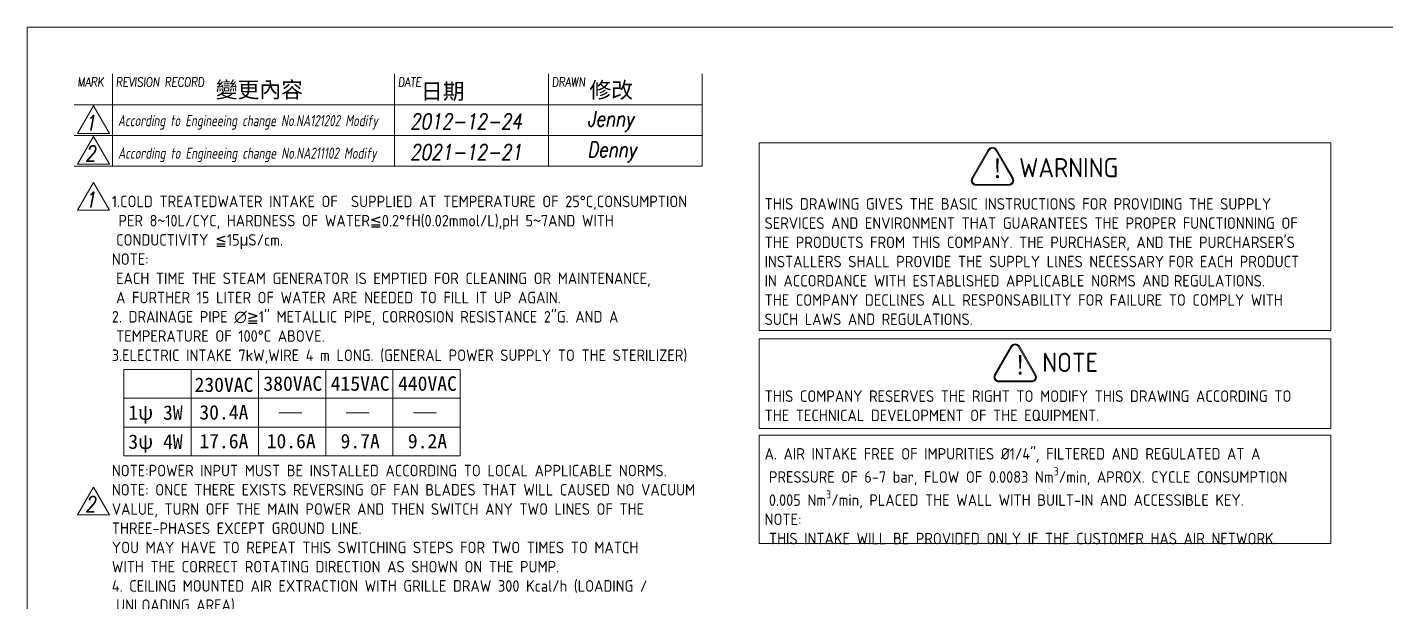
# Model space of a CAD drawing. Header units: millimetres. Extents: x -459980 to -448260, y -22120 to -13880.
# Drawn here: x -459980 to -452915, y -16870 to -13880 of the extents above; entities that cross this region are included whole.
import ezdxf

# ---------------------------------------------------------------- set-up
doc = ezdxf.new("R2010")
doc.units = ezdxf.units.MM
doc.layers.get('0').update_dxf_attribs({"lineweight": 25})
for name, color, linetype, lineweight in [('D', 3, 'Continuous', 13), ('F', 7, 'Continuous', 15), ('T', 4, 'Continuous', 15)]:
    doc.layers.add(name, color=color, linetype=linetype, lineweight=lineweight)
doc.styles.get("Standard").update_dxf_attribs({"font": 'KAIU.TTF'})
doc.styles.add('STU25', font='isocp2.shx')
doc.styles.add('Text', font='romans.shx', dxfattribs={"width": 0.8, "oblique": 10})

# ---------------------------------------------------------------- blocks, each defined once
blk = doc.blocks.new('521245')
at = {"layer": 'D'}
h = blk.add_hatch(color=11, dxfattribs=at)
edge = h.paths.add_edge_path()
edge.add_line((-242346.7, -14322.6), (-242432.1, -14470.5))
edge.add_arc((-242410.4, -14483), 25, 150, 270)
edge.add_line((-242410.4, -14508), (-242239.7, -14508))
edge.add_arc((-242239.7, -14483), 25, 270, 390)
edge.add_line((-242218.1, -14470.5), (-242303.4, -14322.6))
edge.add_arc((-242325.1, -14335.1), 25, 30, 150)
edge = h.paths.add_edge_path(flags=16)
edge.add_arc((-242325.1, -14335.1), 20, 30, 150)
edge.add_line((-242342.4, -14325.1), (-242427.7, -14473))
edge.add_arc((-242410.4, -14483), 20, 150, 270)
edge.add_line((-242410.4, -14503), (-242239.7, -14503))
edge.add_arc((-242239.7, -14483), 20, 270, 390)
edge.add_line((-242222.4, -14473), (-242307.7, -14325.1))
at = {"layer": 'D', "color": 11}
for p, q in [((-242346.7, -14322.6), (-242432.1, -14470.5)), ((-242342.4, -14325.1), (-242427.7, -14473)), ((-242307.7, -14325.1), (-242222.4, -14473)), ((-242303.4, -14322.6), (-242218.1, -14470.5)), ((-242410.4, -14503), (-242239.7, -14503)), ((-242410.4, -14508), (-242239.7, -14508))]:
    blk.add_line(p, q, dxfattribs=at)
for centre, radius, start, end in [((-242325.1, -14335.1), 25, 30, 150), ((-242325.1, -14335.1), 20, 30, 150), ((-242410.4, -14483), 25, 150, 270), ((-242410.4, -14483), 20, 150, 270), ((-242239.7, -14483), 25, 270, 30), ((-242239.7, -14483), 20, 270, 30)]:
    blk.add_arc(centre, radius, start, end, dxfattribs=at)
at = {"layer": 'D', "color": 11, "insert": (-242333.4, -14369.8), "char_height": 100, "attachment_point": 1, "style": 'STU25'}
blk.add_mtext('{\\f標楷體|b0|i0|c136|p65;!}', dxfattribs=at)
blk = doc.blocks.new('541')
at = {"layer": 'D'}
h = blk.add_hatch(color=11, dxfattribs=at)
edge = h.paths.add_edge_path()
edge.add_line((-239711.4, -15363.8), (-239796.8, -15511.7))
edge.add_arc((-239775.1, -15524.2), 25, 150, 270)
edge.add_line((-239775.1, -15549.2), (-239604.4, -15549.2))
edge.add_arc((-239604.4, -15524.2), 25, 270, 390)
edge.add_line((-239582.8, -15511.7), (-239668.1, -15363.8))
edge.add_arc((-239689.8, -15376.3), 25, 30, 150)
edge = h.paths.add_edge_path(flags=16)
edge.add_arc((-239689.8, -15376.3), 20, 30, 150)
edge.add_line((-239707.1, -15366.3), (-239792.5, -15514.2))
edge.add_arc((-239775.1, -15524.2), 20, 150, 270)
edge.add_line((-239775.1, -15544.2), (-239604.4, -15544.2))
edge.add_arc((-239604.4, -15524.2), 20, 270, 390)
edge.add_line((-239587.1, -15514.2), (-239672.5, -15366.3))
at = {"layer": 'D', "color": 11}
for p, q in [((-239711.4, -15363.8), (-239796.8, -15511.7)), ((-239707.1, -15366.3), (-239792.5, -15514.2)), ((-239672.5, -15366.3), (-239587.1, -15514.2)), ((-239668.1, -15363.8), (-239582.8, -15511.7)), ((-239775.1, -15544.2), (-239604.4, -15544.2)), ((-239775.1, -15549.2), (-239604.4, -15549.2))]:
    blk.add_line(p, q, dxfattribs=at)
for centre, radius, start, end in [((-239689.8, -15376.3), 25, 30, 150), ((-239689.8, -15376.3), 20, 30, 150), ((-239775.1, -15524.2), 25, 150, 270), ((-239775.1, -15524.2), 20, 150, 270), ((-239604.4, -15524.2), 25, 270, 30), ((-239604.4, -15524.2), 20, 270, 30)]:
    blk.add_arc(centre, radius, start, end, dxfattribs=at)
at = {"layer": 'D', "color": 11, "insert": (-239698.1, -15411.1), "char_height": 100, "attachment_point": 1, "style": 'STU25'}
blk.add_mtext('{\\f標楷體|b0|i0|c136|p65;!}', dxfattribs=at)

msp = doc.modelspace()

# ---------------------------------------------------------------- linework, layer by layer
at = {"layer": 'D'}
for p, q in [((-459477.78, -15661.406), (-459477.78, -16111.406)), ((-459477.78, -15661.406), (-457727.78, -15661.406)), ((-459127.78, -15661.406), (-459127.78, -16111.406)), ((-458777.78, -15661.406), (-458777.78, -16111.406)), ((-458427.78, -15661.406), (-458427.78, -16111.406)), ((-458077.78, -15661.406), (-458077.78, -16111.406)), ((-457727.78, -15661.406), (-457727.78, -16111.406)), ((-459477.78, -15811.406), (-457727.78, -15811.406)), ((-459477.78, -15961.406), (-457727.78, -15961.406)), ((-459477.78, -16111.406), (-457727.78, -16111.406))]:
    msp.add_line(p, q, dxfattribs=at)
at = {"layer": 'D', "color": 11}
for p, q in [((-458671.505, -15886.406), (-458551.823, -15886.406)), ((-458321.505, -15886.406), (-458201.823, -15886.406)), ((-457971.505, -15886.406), (-457851.823, -15886.406))]:
    msp.add_line(p, q, dxfattribs=at)
for points in [[(-456173.388, -14481.518), (-453200.83, -14481.518), (-453200.83, -15458.996), (-456173.388, -15458.996)], [(-456173.388, -15502.074), (-453200.83, -15502.074), (-453200.83, -15968.158), (-456173.388, -15968.158)], [(-456173.388, -16003.327), (-453200.83, -16003.327), (-453200.83, -16567.71), (-456173.388, -16567.71)]]:
    msp.add_lwpolyline(points, close=True, dxfattribs=at)
at = {"layer": 'F', "color": 7}
for p, q in [((-459536.288, -14124.046), (-459536.288, -14604.046)), ((-458069.488, -14604.046), (-458069.488, -14124.046)), ((-457269.488, -14604.046), (-457269.488, -14124.046)), ((-456469.488, -14604.046), (-456469.488, -14124.046)), ((-456469.488, -14284.046), (-459736.288, -14284.046)), ((-459736.288, -14444.046), (-456469.488, -14444.046)), ((-459736.288, -14604.046), (-456469.488, -14604.046))]:
    msp.add_line(p, q, dxfattribs=at)
at = {"layer": 'F'}
msp.add_line((-456469.488, -14124.046), (-456469.488, -14444.046), dxfattribs=at)
at = {"layer": 'F', "color": 6}
msp.add_lwpolyline([(-459979.862, -13880.472), (-459979.862, -22120.472), (-448259.862, -22120.472), (-448259.862, -13880.472)], close=True, dxfattribs=at)
msp.add_lwpolyline([(-459979.862, -13880.472), (-459979.862, -22120.472), (-448259.862, -22120.472), (-448259.862, -13880.472)], close=True, dxfattribs=at)
at = {"layer": 'F', "color": 7}
for points in [[(-459634.762, -14289.086), (-459717.865, -14433.024), (-459551.66, -14433.024)], [(-459634.762, -14449.086), (-459717.865, -14593.024), (-459551.66, -14593.024)], [(-459634.762, -14688.793), (-459717.865, -14832.732), (-459551.66, -14832.732)], [(-459634.762, -16273.163), (-459717.865, -16417.101), (-459551.66, -16417.101)]]:
    msp.add_lwpolyline(points, close=True, dxfattribs=at)

# ---------------------------------------------------------------- block references
at = {"layer": 'D'}
for name, p in [('521245', (-212635.568, -195.413)), ('541', (-215152.58, -177.118))]:
    msp.add_blockref(name, p, dxfattribs=at)

# ---------------------------------------------------------------- texts
at = {"lineweight": -3}
for s, p in [('變更內容', (-458999.102, -14247.41)), ('日期', (-457932.292, -14255.321)), ('修改', (-457056.311, -14248.993))]:
    msp.add_text(s, height=83.0297, dxfattribs=at).set_placement(p)
at = {"layer": 'D', "color": 11, "attachment_point": 1, "style": 'STU25'}
for s, insert, char_height in [('WARNING', (-454821.915, -14561.35), 100), ('{\\A1;}\\P{\\A1;}\\P{\\A1;1.COLD TREATEDWATER INTAKE OF  SUPPLIED AT TEMPERATURE OF 25°C,CONSUMPTION}\\P{\\A1; PER 8}{\\A1;\\f標楷體|b0|i0|c136|p65;~}{\\A1;\\Fisocp2.shx;10L/CYC, HARDNESS OF WATER}{\\A1;\\f新細明體|b0|i0|c136|p16;≦}{\\A1;\\Fisocp2.shx;0.2°fH(0.02mmol/L),pH 5}{\\A1;\\f標楷體|b0|i0|c136|p65;~}{\\A1;\\Fisocp2.shx;7AND WITH }\\P{\\A1;\\F???; }{\\A1;\\Fisocp2.shx;CONDUCTIVITY }{\\A1;\\f新細明體|b0|i0|c136|p16;≦}{\\A1;\\Fisocp2.shx;15}{\\A1;\\f新細明體|b0|i0|c136|p16;μ}{\\A1;\\Fisocp2.shx;S/cm.}\\P{\\A1;\\Fisocp2.shx;NOTE:}\\P{\\A1;\\F????; }{\\A1;\\Fisocp2.shx;EACH TIME THE STEAM GENERATOR IS EMPTIED FOR CLEANING OR MAINTENANCE, }\\P{\\A1;\\F????; }{\\A1;\\Fisocp2.shx;A FURTHER 15 LITER OF WATER ARE NEEDED TO FILL IT UP AGAIN.}\\P{\\A1;\\Fisocp2.shx;2. DRAINAGE PIPE ∅}{\\A1;\\f新細明體|b0|i0|c136|p16;≧}{\\A1;\\Fisocp2.shx;1" METALLIC PIPE, CORROSION RESISTANCE 2"G. AND A }\\P{\\A1;\\F???; }{\\A1;\\Fisocp2.shx;TEMPERATURE OF 100°C ABOVE.}\\P{\\A1;\\Fisocp2.shx;3.ELECTRIC INTAKE 7kW,WIRE 4 m LONG. (GENERAL POWER SUPPLY TO THE STERILIZER)}\\P{\\A1;\\Fisocp2.shx;}\\P{\\A1;\\Fisocp2.shx;}\\P{\\A1;\\Fisocp2.shx;}\\P{\\A1;\\Fisocp2.shx;}\\P{\\A1;\\Fisocp2.shx;}\\P{\\A1;\\Fisocp2.shx;NOTE:POWER INPUT MUST BE INSTALLED ACCORDING TO LOCAL APPLICABLE NORMS.}\\P{\\A1;NOTE: ONCE THERE EXISTS REVERSING OF FAN BLADES THAT WILL CAUSED NO VACUUM }\\P{\\A1;VALUE, TURN OFF THE MAIN POWER AND THEN SWITCH ANY TWO LINES OF THE }\\P{\\A1;THREE-PHASES EXCEPT GROUND LINE. }\\P{\\A1;YOU MAY HAVE TO REPEAT THIS SWITCHING STEPS FOR TWO TIMES TO MATCH }\\P{\\A1;WITH THE CORRECT ROTATING DIRECTION AS SHOWN ON THE PUMP. }\\P{\\A1;\\Fisocp2.shx;4. CEILING MOUNTED AIR EXTRACTION WITH GRILLE DRAW 300 Kcal/h (LOADING / }\\P{\\A1;\\F???; }{\\A1;\\Fisocp2.shx;UNLOADING AREA).}\\P{\\A1;\\Fisocp2.shx;5.DRAINAGE PIPE AND EXHAUST}{\\A1;\\F????; }{\\A1;\\Fisocp2.shx;CONNECTING PIPE MUST KEEP THE STRAIGHT,}\\P{\\A1;\\F????; }{\\A1;\\Fisocp2.shx;SHALL NOTBE BENT.}\\P{\\A1;\\Fisocp2.shx;}\\P{\\A1;\\Fisocp2.shx;B. THE EQUIPMENT SHALL BE ADJUST TO A ANGLE OF 1°-2° WITH REAR SITE }\\P{\\A1;\\F???; }{\\A1;\\Fisocp2.shx;HIGHER THAN FRONT SITE FOR THE PROPER OPERATION OF DRY AND DRAINAGE.}\\P{\\A1;\\Fisocp2.shx;}\\P{\\A1;\\Fisocp2.shx;IMPORTANT}{\\A1;\\f標楷體|b0|i0|c136|p65;：}{\\A1;\\Fisocp2.shx;ENVIRONMENT CONDITIONS IN THE STERILE AREA:}\\P{\\A1;\\Fisocp2.shx;-THE STERILE AREA TEMPERATURE MUST BE }{\\A1;\\f標楷體|b0|i0|c136|p65;≦}{\\A1;\\Fisocp2.shx; 40°C ;HUMIDITY }{\\A1;\\f標楷體|b0|i0|c136|p65;≦}{\\A1;\\Fisocp2.shx; 85%RH}\\P{\\A1;\\Fisocp2.shx;-TO KEEP THESE CONDITIONS IN THE STERILE AREA AND DEPENDING ON THE Kcal. }\\P{\\A1;\\F???; }{\\A1;\\Fisocp2.shx;LOST BY THE EQUIPMENT INDICATED IN THE ITEMS 4 , WE SUGGEST THAT THE }\\P{\\A1;\\F???; }{\\A1;\\Fisocp2.shx;EXTRACTOR AND THE DIAMETER OF THE EXTRACTION TUBE ARE CALCULATED }\\P{\\A1;\\F???; }{\\A1;\\Fisocp2.shx;AND MADE BY A SPECIALIZED COMPANY.}\\P{\\A1;\\Fisocp2.shx;}\\P{\\A1;\\Fisocp2.shx;ATTENTION:}\\P{\\A1;\\Fisocp2.shx;- THE ELECTRIC WIRES TO THE STERILIZER SHOULD BE DRIVEN BY AN HERMETIC }\\P{\\A1;\\F???; }{\\A1;\\Fisocp2.shx;CONDUIT.  }\\P{\\A1;\\Fisocp2.shx;- THE INDICATED AIR EXTRACTION IS ONLY TO DISSIPATE THE HEAT OF THE }\\P{\\A1;\\F???; }{\\A1;\\Fisocp2.shx;MACHINE AND MUST BE INDEPENDENT OF THE CLIMATE CONTROL SYSTEM OF THE }\\P{\\A1;\\F???; }{\\A1;\\Fisocp2.shx;ZONE.}\\P{\\A1;\\Fisocp2.shx;- CHAMBER DIMENSIONS: ∅450x900 mm}\\P{\\A1;\\Fisocp2.shx;- DEVICE OUTSIDE DIMENSIONS: W640mmxH1650mmxD1200mm}\\P{\\A1;\\Fisocp2.shx;- ALL THE OUTLETS MUST BE INSTALLED ACCORDING TO LOCAL APPLICABLE NORMS}\\P{\\A1;\\Fisocp2.shx;- IF THERE IS NO FALSE CEILING, THE AIR EXTRACTION, MUST BE INSTALLED IN THE }\\P{\\A1;\\F???; }{\\A1;\\Fisocp2.shx;WALL, AND HAVE THE SAME CAPACITY AS THOSE OF THE FALSE CEILING, SO THE }\\P{\\A1;\\F???; }{\\A1;\\Fisocp2.shx;AIR CAN BE CARRIED OUTSIDE OF THE BUILDING.  IT ALSO NEEDS TO BE EQUIPPED }\\P{\\A1;\\F???; }{\\A1;\\Fisocp2.shx;WITH A GRILLE.}\\P{\\A1;\\Fisocp2.shx;- THE INSTALLATION UP TO THE MACHINE AS WELL AS THE SUPPLY OF ACCESSIBLE }\\P{\\A1;\\F???; }{\\A1;\\Fisocp2.shx;KEY ACCORDING TO THE SPECIFICATIONS INDICATED IN THE DRAWING, ARE }\\P{\\A1;\\F???; }{\\A1;\\Fisocp2.shx;CHARGEABLE TO THE PURCHASERS. }\\P{\\A1;\\Fisocp2.shx;- IF THERE IS ANY KIND OF PROBLEM DURING INSTALLATION FOR THE VARIOUS }\\P{\\A1;\\F???; }{\\A1;\\Fisocp2.shx;INTAKES NOT INDICATED IN THE DRAWING, PLEASE CONTACT OUR TECHNICAL }\\P{\\A1;\\F???; }{\\A1;\\Fisocp2.shx;SERVICE DEPT. FOR FURTHER ASSISTANCE.}\\P{\\A1;\\Fisocp2.shx;- THE MEASUREMENTS OF THIS DRAWING ARE CONSIDERING FINISHED WALLS.}\\P{\\A1;\\Fisocp2.shx;- THE SPACES OF MAINTENANCE MUST BE SUFFICIENTLY ILLUMINATED.}', (-459539.646, -14557.224), 59.999996), ('\\A1;\\P\\f標楷體|b0|i0|c136|p65; \\P\\Fisocp2.shx|c136;THIS DRAWING GIVES THE BASIC INSTRUCTIONS FOR PROVIDING THE SUPPLY \\PSERVICES AND ENVIRONMENT THAT GUARANTEES THE PROPER FUNCTIONNING OF \\PTHE PRODUCTS FROM THIS COMPANY. THE PURCHASER, AND\\f???|b0|i0|c0|p65; \\Fisocp2.shx|c136;THE PURCHARSER\'S \\PINSTALLERS SHALL PROVIDE THE SUPPLY LlNES NECESSARY\\f???|b0|i0|c0|p65; \\Fisocp2.shx|c136;FOR EACH PRODUCT \\PIN ACCORDANCE WITH ESTABLlSHED APPLlCABLE NORMS AND\\f???|b0|i0|c0|p65; \\Fisocp2.shx|c136;REGULATIONS. \\PTHE COMPANY DECLlNES ALL RESPONSABILlTY FOR FAILURE TO COMPLY WITH \\PSUCH LAWS AND REGULATIONS.\\P\\P\\P\\PTHIS COMPANY RESERVES THE RIGHT TO MODIFY THIS DRAWING ACCORDING TO \\PTHE TECHNICAL DEVELOPMENT OF THE EQUIPMENT.\\P\\PA. AIR INTAKE FREE OF IMPURITIES %%C1/4"\\fISOCP2|b0|i1|c0|p2;, \\Fisocp2.shx|c136;FILTERED AND REGULATED AT A \\P\\f???|b0|i0|c0|p65; \\Fisocp2.shx|c136;PRESSURE OF 6-7 bar, FLOW OF 0.0083 Nm{\\H0.7x;\\S3^ ;}/min, APROX. CYCLE CONSUMPTION \\P\\f???|b0|i0|c0|p65; \\Fisocp2.shx|c136;0.005 Nm{\\H0.7x;\\S3^ ;}/min, PLACED THE WALL WITH BUILT-IN AND ACCESSIBLE KEY.\\PNOTE:\\P\\f???|b0|i0|c0|p65; \\Fisocp2.shx|c136;THIS INTAKE WILL BE PROVIDED ONLY IF THE CUSTOMER HAS AIR NETWORK.', (-456145.465, -14570.007), 59.999996), ('NOTE', (-454701.817, -15574.757), 100), ('{\\f標楷體|b0|i0|c136|p65;230VAC}', (-459109.537, -15703.356), 75), ('{\\f標楷體|b0|i0|c136|p65;380VAC}', (-458751.653, -15697.17), 75), ('{\\f標楷體|b0|i0|c136|p65;415VAC}', (-458401.653, -15697.17), 75), ('{\\f標楷體|b0|i0|c136|p65;440VAC}', (-458051.653, -15697.17), 75), ('{\\f標楷體|b0|i0|c136|p65;1ψ 3W}', (-459453.972, -15848.322), 75), ('{\\f標楷體|b0|i0|c136|p65;30.4A}', (-459084.594, -15846.725), 75), ('{\\f標楷體|b0|i0|c136|p65;3ψ 4W}', (-459453.972, -15999.395), 75), ('{\\f標楷體|b0|i0|c136|p65;17.6A}', (-459084.594, -15996.725), 75), ('{\\f標楷體|b0|i0|c136|p65;10.6A}', (-458734.594, -15996.725), 75), ('{\\f標楷體|b0|i0|c136|p65;9.7A}', (-458350.298, -15996.725), 75), ('{\\f標楷體|b0|i0|c136|p65;9.2A}', (-458000.298, -15996.725), 75)]:
    msp.add_mtext(s, dxfattribs=dict(at, insert=insert, char_height=char_height))
at = {"layer": 'F', "color": 1, "lineweight": 15, "style": 'Text', "oblique": 5, "width": 0.8}
for s, p in [('MARK', (-459718.597, -14190.091)), ('REVISION RECORD', (-459518.597, -14190.091)), ('DATE', (-458051.797, -14190.091)), ('DRAWN', (-457251.797, -14190.091))]:
    msp.add_text(s, height=48, dxfattribs=at).set_placement(p)
at = {"layer": 'T', "lineweight": 20, "style": 'Text', "oblique": 10, "width": 0.8}
for s, p in [('1', (-459678.262, -14418.382)), ('2012-12-24', (-457989.047, -14410.903)), ('Jenny', (-457067.75, -14396.858)), ('Denny', (-457067.75, -14556.858)), ('2', (-459678.262, -14578.382)), ('2021-12-21', (-457989.047, -14570.903)), ('1', (-459678.262, -14818.089)), ('2', (-459678.262, -16402.459))]:
    msp.add_text(s, height=80, dxfattribs=at).set_placement(p)
at = {"layer": 'T', "linetype": 'Continuous', "lineweight": 20, "char_height": 58, "attachment_point": 1, "style": 'Text'}
for s, insert in [('{\\Fisocp2.shx|c136;According to Engineeing change No.NA121202 Modify}', (-459508.505, -14337.861)), ('{\\Fisocp2.shx|c136;According to Engineeing change No.NA211102 Modify}', (-459507.558, -14507.073))]:
    msp.add_mtext(s, dxfattribs=dict(at, insert=insert))

doc.saveas('drawing.dxf')
